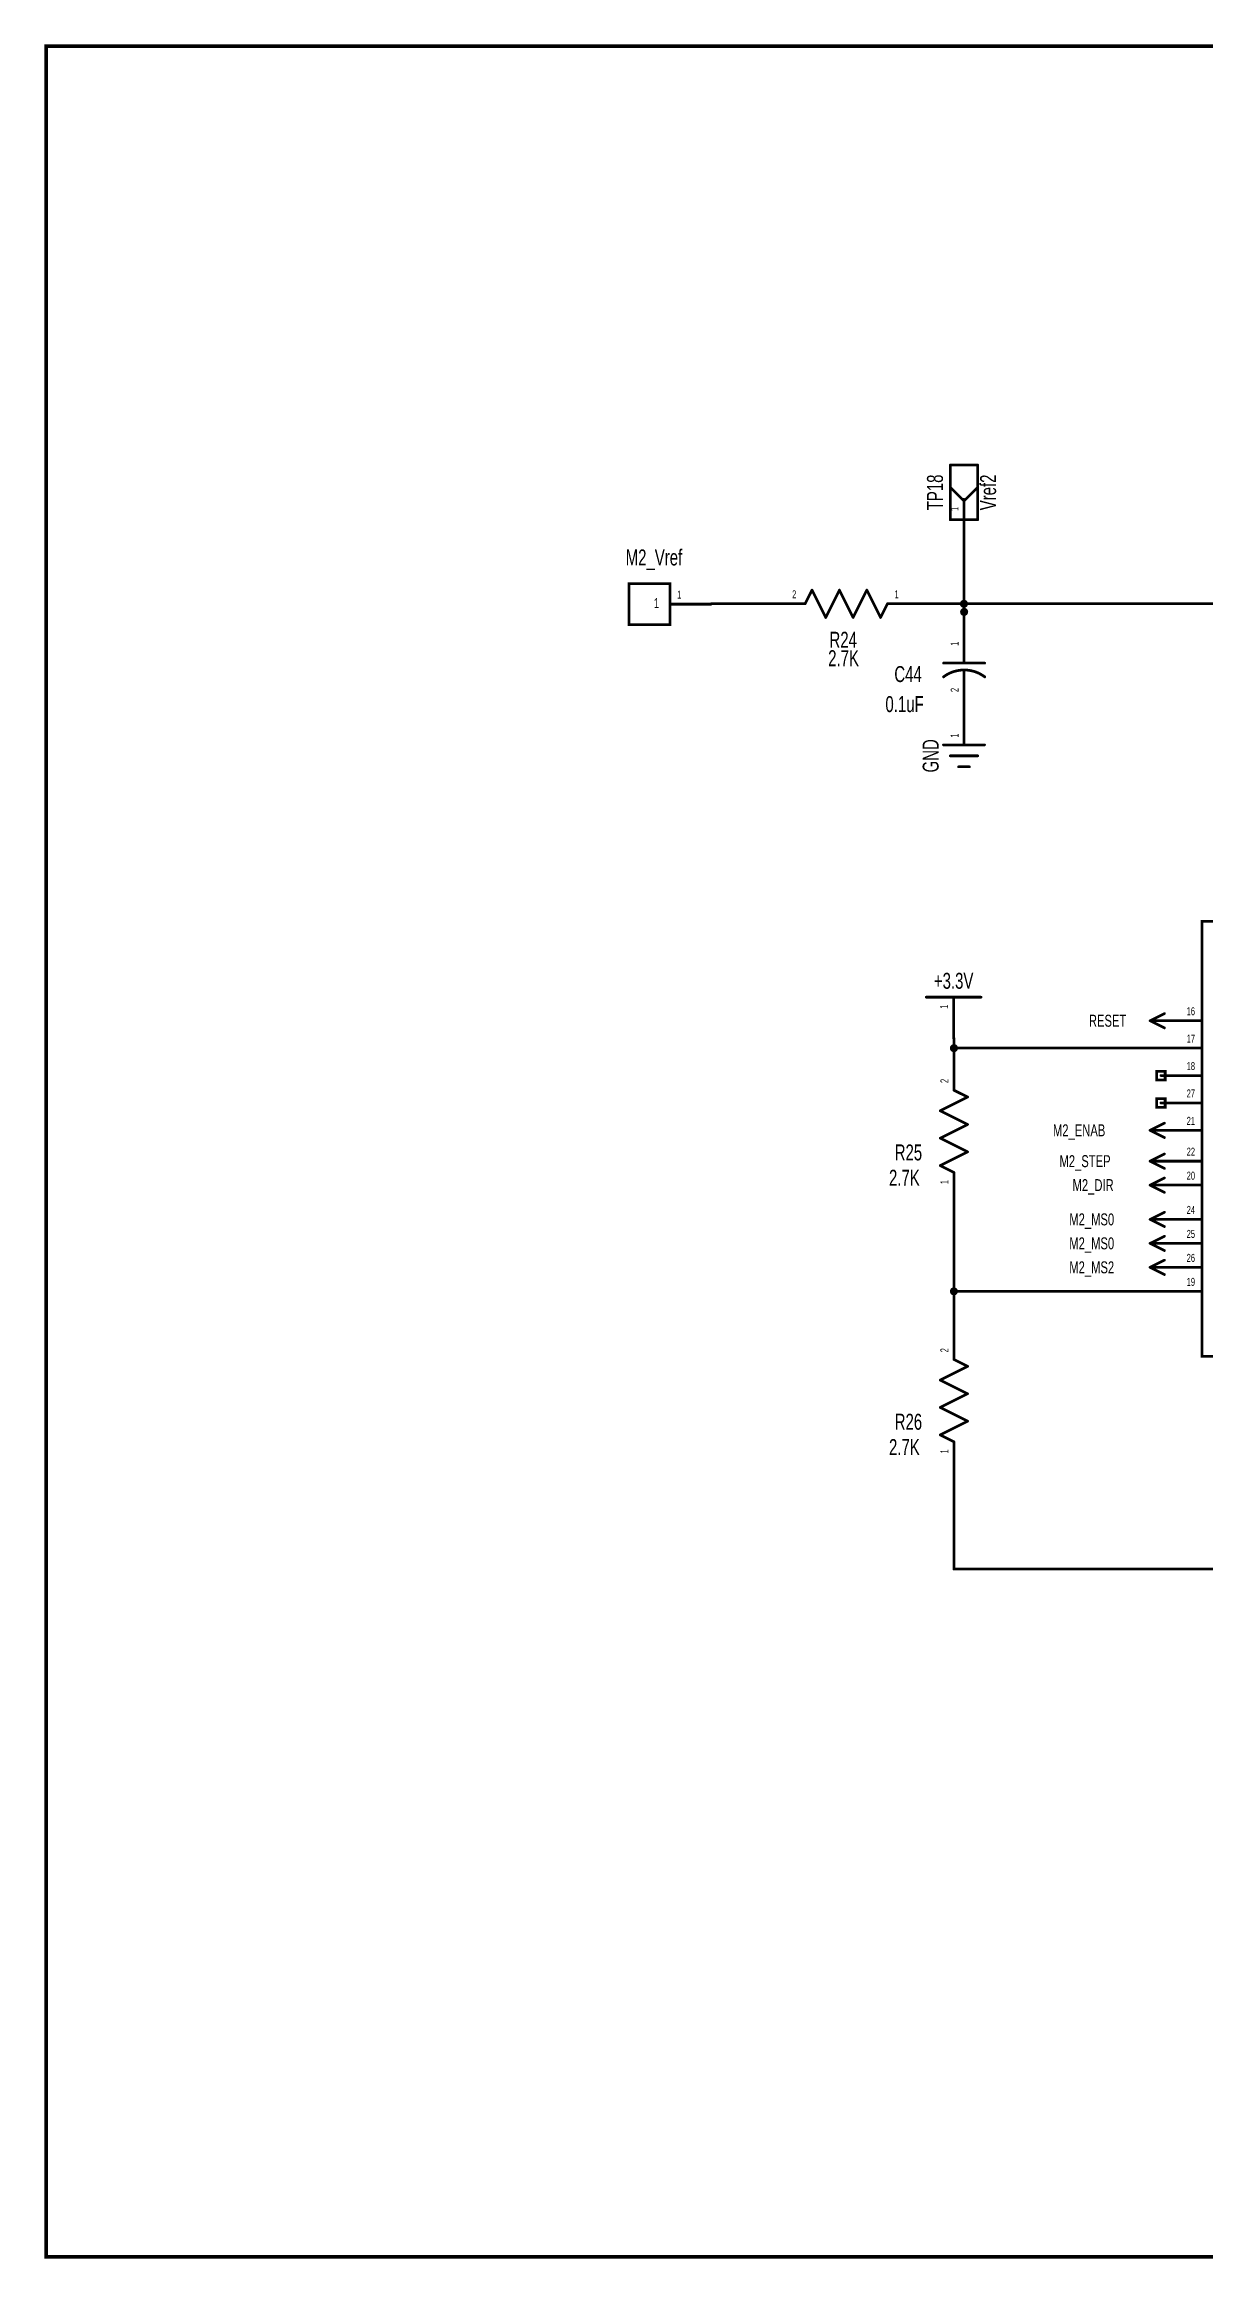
# Model space of a CAD drawing. Extents: x -2.1 to 9.4, y -2 to 6.
# Drawn here: x -2.13 to 2.1, y -2.04 to 6.04 of the extents above; entities that cross this region are included whole.
import ezdxf
from ezdxf.enums import TextEntityAlignment as Align

# ---------------------------------------------------------------- set-up
doc = ezdxf.new("R2010")
doc.units = 0
for name, color, linetype in [('Element', 253, 'CONTINUOUS'), ('Net', 50, 'CONTINUOUS'), ('Pin', 50, 'CONTINUOUS'), ('Titles', 253, 'CONTINUOUS')]:
    doc.layers.add(name, color=color, linetype=linetype)

msp = doc.modelspace()

# ---------------------------------------------------------------- linework, layer by layer
at = {"layer": 'Element', "linetype": 'CONTINUOUS'}
for points, const_width in [([(1.1695, 4.509, 1), (1.1744, 4.509, 1), (1.1695, 4.509, 1)], 0.0049), ([(1.1695, 4.509, 1), (1.1744, 4.509, 1), (1.1695, 4.509, 1)], 0.0049), ([(1.2695, 4.509, 1), (1.2744, 4.509, 1), (1.2695, 4.509, 1)], 0.0049), ([(1.2695, 4.509, 1), (1.2744, 4.509, 1), (1.2695, 4.509, 1)], 0.0049), ([(1.1695, 4.4277, 1), (1.1744, 4.4277, 1), (1.1695, 4.4277, 1)], 0.0049), ([(1.2195, 4.384, 1), (1.2244, 4.384, 1), (1.2195, 4.384, 1)], 0.0049), ([(1.2195, 4.3777, 1), (1.2244, 4.3777, 1), (1.2195, 4.3777, 1)], 0.0049), ([(1.2195, 4.3777, 1), (1.2244, 4.3777, 1), (1.2195, 4.3777, 1)], 0.0049), ([(1.2695, 4.4277, 1), (1.2744, 4.4277, 1), (1.2695, 4.4277, 1)], 0.0049), ([(1.1695, 4.309, 1), (1.1744, 4.309, 1), (1.1695, 4.309, 1)], 0.0049), ([(1.1695, 4.309, 1), (1.1744, 4.309, 1), (1.1695, 4.309, 1)], 0.0049), ([(1.2195, 4.309, 1), (1.2244, 4.309, 1), (1.2195, 4.309, 1)], 0.0049), ([(1.2695, 4.309, 1), (1.2744, 4.309, 1), (1.2695, 4.309, 1)], 0.0049), ([(1.2695, 4.309, 1), (1.2744, 4.309, 1), (1.2695, 4.309, 1)], 0.0049), ([(0.6653, 4.0525, 1), (0.6703, 4.0525, 1), (0.6653, 4.0525, 1)], 0.0049), ([(0.6653, 4.0525, 1), (0.6703, 4.0525, 1), (0.6653, 4.0525, 1)], 0.0049), ([(0.7653, 4.0525, 1), (0.7703, 4.0525, 1), (0.7653, 4.0525, 1)], 0.0049), ([(0.7653, 4.0525, 1), (0.7703, 4.0525, 1), (0.7653, 4.0525, 1)], 0.0049), ([(0.8653, 4.0525, 1), (0.8703, 4.0525, 1), (0.8653, 4.0525, 1)], 0.0049), ([(0.8653, 4.0525, 1), (0.8703, 4.0525, 1), (0.8653, 4.0525, 1)], 0.0049), ([(0.6403, 4.0025, 1), (0.6453, 4.0025, 1), (0.6403, 4.0025, 1)], 0.0049), ([(0.9403, 4.0025, 1), (0.9453, 4.0025, 1), (0.9403, 4.0025, 1)], 0.0049), ([(0.7153, 3.9525, 1), (0.7203, 3.9525, 1), (0.7153, 3.9525, 1)], 0.0049), ([(0.7153, 3.9525, 1), (0.7203, 3.9525, 1), (0.7153, 3.9525, 1)], 0.0049), ([(0.8153, 3.9525, 1), (0.8203, 3.9525, 1), (0.8153, 3.9525, 1)], 0.0049), ([(0.8153, 3.9525, 1), (0.8203, 3.9525, 1), (0.8153, 3.9525, 1)], 0.0049), ([(0.9153, 3.9525, 1), (0.9203, 3.9525, 1), (0.9153, 3.9525, 1)], 0.0049), ([(0.9153, 3.9525, 1), (0.9203, 3.9525, 1), (0.9153, 3.9525, 1)], 0.0049), ([(1.2203, 3.8231, 1), (1.2252, 3.8231, 1), (1.2203, 3.8231, 1)], 0.0049), ([(1.145, 3.7359, 1), (1.15, 3.7359, 1), (1.145, 3.7359, 1)], 0.005), ([(1.1453, 3.7861, 1), (1.1502, 3.7861, 1), (1.1453, 3.7861, 1)], 0.0049), ([(1.2203, 3.7861, 1), (1.2252, 3.7861, 1), (1.2203, 3.7861, 1)], 0.0049), ([(1.2203, 3.7611, 1), (1.2252, 3.7611, 1), (1.2203, 3.7611, 1)], 0.0049), ([(1.2203, 3.7231, 1), (1.2252, 3.7231, 1), (1.2203, 3.7231, 1)], 0.0049), ([(1.2953, 3.7861, 1), (1.3002, 3.7861, 1), (1.2953, 3.7861, 1)], 0.0049), ([(1.2955, 3.7359, 1), (1.3005, 3.7359, 1), (1.2955, 3.7359, 1)], 0.005), ([(1.1448, 3.4877, 1), (1.1497, 3.4877, 1), (1.1448, 3.4877, 1)], 0.0049), ([(1.2948, 3.4877, 1), (1.2997, 3.4877, 1), (1.2948, 3.4877, 1)], 0.0049), ([(1.1698, 3.4477, 1), (1.1747, 3.4477, 1), (1.1698, 3.4477, 1)], 0.0049), ([(1.1998, 3.4077, 1), (1.2047, 3.4077, 1), (1.1998, 3.4077, 1)], 0.0049), ([(1.2398, 3.4077, 1), (1.2447, 3.4077, 1), (1.2398, 3.4077, 1)], 0.0049), ([(1.2698, 3.4477, 1), (1.2747, 3.4477, 1), (1.2698, 3.4477, 1)], 0.0049), ([(1.0819, 2.567, 1), (1.0868, 2.567, 1), (1.0819, 2.567, 1)], 0.0049), ([(1.2819, 2.567, 1), (1.2868, 2.567, 1), (1.2819, 2.567, 1)], 0.0049), ([(1.183, 2.2275, 1), (1.1879, 2.2275, 1), (1.183, 2.2275, 1)], 0.0049), ([(1.233, 2.2025, 1), (1.2379, 2.2025, 1), (1.233, 2.2025, 1)], 0.0049), ([(1.233, 2.2025, 1), (1.2379, 2.2025, 1), (1.233, 2.2025, 1)], 0.0049), ([(1.133, 2.1525, 1), (1.1379, 2.1525, 1), (1.133, 2.1525, 1)], 0.0049), ([(1.133, 2.1525, 1), (1.1379, 2.1525, 1), (1.133, 2.1525, 1)], 0.0049), ([(1.233, 2.1025, 1), (1.2379, 2.1025, 1), (1.233, 2.1025, 1)], 0.0049), ([(1.233, 2.1025, 1), (1.2379, 2.1025, 1), (1.233, 2.1025, 1)], 0.0049), ([(1.133, 2.0525, 1), (1.1379, 2.0525, 1), (1.133, 2.0525, 1)], 0.0049), ([(1.133, 2.0525, 1), (1.1379, 2.0525, 1), (1.133, 2.0525, 1)], 0.0049), ([(1.133, 1.9525, 1), (1.1379, 1.9525, 1), (1.133, 1.9525, 1)], 0.0049), ([(1.133, 1.9525, 1), (1.1379, 1.9525, 1), (1.133, 1.9525, 1)], 0.0049), ([(1.233, 2.0025, 1), (1.2379, 2.0025, 1), (1.233, 2.0025, 1)], 0.0049), ([(1.233, 2.0025, 1), (1.2379, 2.0025, 1), (1.233, 2.0025, 1)], 0.0049), ([(1.183, 1.9275, 1), (1.1879, 1.9275, 1), (1.183, 1.9275, 1)], 0.0049), ([(1.183, 1.2447, 1), (1.1879, 1.2447, 1), (1.183, 1.2447, 1)], 0.0049), ([(1.233, 1.2197, 1), (1.2379, 1.2197, 1), (1.233, 1.2197, 1)], 0.0049), ([(1.233, 1.2197, 1), (1.2379, 1.2197, 1), (1.233, 1.2197, 1)], 0.0049), ([(1.133, 1.1697, 1), (1.1379, 1.1697, 1), (1.133, 1.1697, 1)], 0.0049), ([(1.133, 1.1697, 1), (1.1379, 1.1697, 1), (1.133, 1.1697, 1)], 0.0049), ([(1.133, 1.0697, 1), (1.1379, 1.0697, 1), (1.133, 1.0697, 1)], 0.0049), ([(1.133, 1.0697, 1), (1.1379, 1.0697, 1), (1.133, 1.0697, 1)], 0.0049), ([(1.233, 1.1197, 1), (1.2379, 1.1197, 1), (1.233, 1.1197, 1)], 0.0049), ([(1.233, 1.1197, 1), (1.2379, 1.1197, 1), (1.233, 1.1197, 1)], 0.0049), ([(1.133, 0.9697, 1), (1.1379, 0.9697, 1), (1.133, 0.9697, 1)], 0.0049), ([(1.133, 0.9697, 1), (1.1379, 0.9697, 1), (1.133, 0.9697, 1)], 0.0049), ([(1.233, 1.0197, 1), (1.2379, 1.0197, 1), (1.233, 1.0197, 1)], 0.0049), ([(1.233, 1.0197, 1), (1.2379, 1.0197, 1), (1.233, 1.0197, 1)], 0.0049), ([(1.183, 0.9447, 1), (1.1879, 0.9447, 1), (1.183, 0.9447, 1)], 0.0049)]:
    msp.add_lwpolyline(points, format="xyb", dxfattribs=dict(at, const_width=const_width))
for points, const_width in [([(1.172, 4.509), (1.272, 4.509)], 0.0098), ([(1.172, 4.309), (1.172, 4.509)], 0.0098), ([(1.272, 4.509), (1.272, 4.309)], 0.0098), ([(1.172, 4.4277), (1.222, 4.3777)], 0.0098), ([(1.272, 4.4277), (1.222, 4.3777)], 0.0098), ([(1.222, 4.384), (1.222, 4.309)], 0.0098), ([(1.272, 4.309), (1.172, 4.309)], 0.0098), ([(0.1499, 4.0762), (0, 4.0762), (0, 3.9262), (0.1499, 3.9262), (0.1499, 4.0762)], 0.0098), ([(0.6678, 4.0525), (0.6428, 4.0025)], 0.0098), ([(0.7178, 3.9525), (0.6678, 4.0525)], 0.0098), ([(0.7678, 4.0525), (0.7178, 3.9525)], 0.0098), ([(0.8178, 3.9525), (0.7678, 4.0525)], 0.0098), ([(0.8678, 4.0525), (0.8178, 3.9525)], 0.0098), ([(0.9178, 3.9525), (0.8678, 4.0525)], 0.0098), ([(0.9428, 4.0025), (0.9178, 3.9525)], 0.0098), ([(1.2227, 3.8231), (1.2227, 3.7861)], 0.0098), ([(1.298, 3.7359), (1.2914, 3.7405), (1.2845, 3.7447), (1.2773, 3.7485), (1.27, 3.7518), (1.2624, 3.7546), (1.2547, 3.7569), (1.2468, 3.7587), (1.2388, 3.76), (1.2308, 3.7608), (1.2227, 3.7611), (1.2147, 3.7608), (1.2066, 3.76), (1.1987, 3.7587), (1.1908, 3.7569), (1.1831, 3.7546), (1.1755, 3.7518), (1.1681, 3.7485), (1.161, 3.7447), (1.1541, 3.7405), (1.1475, 3.7359)], 0.01), ([(1.1477, 3.7861), (1.2977, 3.7861)], 0.0098), ([(1.2227, 3.7611), (1.2227, 3.7231)], 0.0098), ([(1.1472, 3.4877), (1.2972, 3.4877)], 0.0098), ([(1.1722, 3.4477), (1.2722, 3.4477)], 0.0098), ([(1.2022, 3.4077), (1.2422, 3.4077)], 0.0098), ([(2.0905, 2.8435), (2.953, 2.8435), (2.953, 1.256), (2.0905, 1.256), (2.0905, 2.8435)], 0.0098), ([(1.0844, 2.567), (1.2844, 2.567)], 0.0098), ([(1.1354, 2.1525), (1.2354, 2.2025)], 0.0098), ([(1.2354, 2.2025), (1.1854, 2.2275)], 0.0098), ([(1.2354, 2.1025), (1.1354, 2.1525)], 0.0098), ([(1.1354, 2.0525), (1.2354, 2.1025)], 0.0098), ([(1.2354, 2.0025), (1.1354, 2.0525)], 0.0098), ([(1.1354, 1.9525), (1.2354, 2.0025)], 0.0098), ([(1.1854, 1.9275), (1.1354, 1.9525)], 0.0098), ([(1.1354, 1.1697), (1.2354, 1.2197)], 0.0098), ([(1.2354, 1.2197), (1.1854, 1.2447)], 0.0098), ([(1.2354, 1.1197), (1.1354, 1.1697)], 0.0098), ([(1.1354, 1.0697), (1.2354, 1.1197)], 0.0098), ([(1.2354, 1.0197), (1.1354, 1.0697)], 0.0098), ([(1.1354, 0.9697), (1.2354, 1.0197)], 0.0098), ([(1.1854, 0.9447), (1.1354, 0.9697)], 0.0098)]:
    msp.add_lwpolyline(points, dxfattribs=dict(at, const_width=const_width))
at = {"layer": 'Net', "linetype": 'CONTINUOUS', "const_width": 0.0049}
for points in [[(1.2195, 4.234, 1), (1.2244, 4.234, 1), (1.2195, 4.234, 1)], [(0.2974, 4.0025, 1), (0.3024, 4.0025, 1), (0.2974, 4.0025, 1)], [(0.4903, 4.0025, 1), (0.4953, 4.0025, 1), (0.4903, 4.0025, 1)], [(1.0903, 4.0025, 1), (1.0953, 4.0025, 1), (1.0903, 4.0025, 1)], [(1.2097, 4.0025, 1), (1.2146, 4.0025, 1), (1.2097, 4.0025, 1)], [(1.2104, 3.9731, 1), (1.2154, 3.9731, 1), (1.2104, 3.9731, 1)], [(1.2195, 4.0025, 1), (1.2244, 4.0025, 1), (1.2195, 4.0025, 1)], [(1.2195, 3.9731, 1), (1.2244, 3.9731, 1), (1.2195, 3.9731, 1)], [(1.2195, 3.9731, 1), (1.2244, 3.9731, 1), (1.2195, 3.9731, 1)], [(1.2203, 4.0025, 1), (1.2252, 4.0025, 1), (1.2203, 4.0025, 1)], [(1.2203, 4.0025, 1), (1.2252, 4.0025, 1), (1.2203, 4.0025, 1)], [(1.2203, 3.9731, 1), (1.2252, 3.9731, 1), (1.2203, 3.9731, 1)], [(1.2203, 3.9731, 1), (1.2252, 3.9731, 1), (1.2203, 3.9731, 1)], [(1.2203, 3.6377, 1), (1.2252, 3.6377, 1), (1.2203, 3.6377, 1)], [(1.2203, 3.5731, 1), (1.2252, 3.5731, 1), (1.2203, 3.5731, 1)], [(1.1731, 2.381, 1), (1.1781, 2.381, 1), (1.1731, 2.381, 1)], [(1.183, 2.417, 1), (1.1879, 2.417, 1), (1.183, 2.417, 1)], [(1.183, 2.381, 1), (1.1879, 2.381, 1), (1.183, 2.381, 1)], [(1.183, 2.381, 1), (1.1879, 2.381, 1), (1.183, 2.381, 1)], [(1.938, 2.381, 1), (1.9429, 2.381, 1), (1.938, 2.381, 1)], [(1.183, 1.7775, 1), (1.1879, 1.7775, 1), (1.183, 1.7775, 1)], [(1.1731, 1.4935, 1), (1.1781, 1.4935, 1), (1.1731, 1.4935, 1)], [(1.183, 1.4935, 1), (1.1879, 1.4935, 1), (1.183, 1.4935, 1)], [(1.183, 1.4935, 1), (1.1879, 1.4935, 1), (1.183, 1.4935, 1)], [(1.183, 1.4935, 1), (1.1879, 1.4935, 1), (1.183, 1.4935, 1)], [(1.938, 1.4935, 1), (1.9429, 1.4935, 1), (1.938, 1.4935, 1)], [(1.183, 1.3947, 1), (1.1879, 1.3947, 1), (1.183, 1.3947, 1)], [(1.183, 0.7947, 1), (1.1879, 0.7947, 1), (1.183, 0.7947, 1)], [(1.183, 0.48, 1), (1.1879, 0.48, 1), (1.183, 0.48, 1)], [(1.183, 0.48, 1), (1.1879, 0.48, 1), (1.183, 0.48, 1)]]:
    msp.add_lwpolyline(points, format="xyb", dxfattribs=at)
at = {"layer": 'Net', "linetype": 'CONTINUOUS', "const_width": 0.0098}
for points in [[(1.222, 4.234), (1.222, 3.9731)], [(0.2999, 4.0025), (0.4928, 4.0025)], [(1.0928, 4.0025), (1.2227, 4.0025)], [(1.2121, 4.0025), (1.2126, 3.9994), (1.214, 3.9967), (1.2162, 3.9945), (1.2189, 3.9931), (1.222, 3.9926), (1.225, 3.9931), (1.2277, 3.9945), (1.2299, 3.9967), (1.2313, 3.9994), (1.2318, 4.0025), (1.2313, 4.0055), (1.2299, 4.0083), (1.2277, 4.0105), (1.225, 4.0119), (1.222, 4.0123), (1.2189, 4.0119), (1.2162, 4.0105), (1.214, 4.0083), (1.2126, 4.0055), (1.2121, 4.0025)], [(1.2129, 3.9731), (1.2134, 3.97), (1.2148, 3.9673), (1.217, 3.9651), (1.2197, 3.9637), (1.2227, 3.9632), (1.2258, 3.9637), (1.2285, 3.9651), (1.2307, 3.9673), (1.2321, 3.97), (1.2326, 3.9731), (1.2321, 3.9761), (1.2307, 3.9788), (1.2285, 3.981), (1.2258, 3.9824), (1.2227, 3.9829), (1.2197, 3.9824), (1.217, 3.981), (1.2148, 3.9788), (1.2134, 3.9761), (1.2129, 3.9731)], [(2.2156, 4.0025), (1.222, 4.0025)], [(1.222, 3.9731), (1.2227, 3.9731)], [(1.2227, 4.0025), (1.2227, 3.9731)], [(1.2227, 3.6377), (1.2227, 3.5731)], [(1.1756, 2.381), (1.1761, 2.3779), (1.1775, 2.3752), (1.1797, 2.373), (1.1824, 2.3716), (1.1854, 2.3711), (1.1885, 2.3716), (1.1912, 2.373), (1.1934, 2.3752), (1.1948, 2.3779), (1.1953, 2.381), (1.1948, 2.384), (1.1934, 2.3868), (1.1912, 2.3889), (1.1885, 2.3903), (1.1854, 2.3908), (1.1824, 2.3903), (1.1797, 2.3889), (1.1775, 2.3868), (1.1761, 2.384), (1.1756, 2.381)], [(1.1854, 2.417), (1.1854, 2.381)], [(1.1854, 2.381), (1.9405, 2.381)], [(1.1854, 1.4935), (1.1854, 1.7775)], [(1.1756, 1.4935), (1.1761, 1.4904), (1.1775, 1.4877), (1.1797, 1.4855), (1.1824, 1.4841), (1.1854, 1.4836), (1.1885, 1.4841), (1.1912, 1.4855), (1.1934, 1.4877), (1.1948, 1.4904), (1.1953, 1.4935), (1.1948, 1.4965), (1.1934, 1.4993), (1.1912, 1.5014), (1.1885, 1.5028), (1.1854, 1.5033), (1.1824, 1.5028), (1.1797, 1.5014), (1.1775, 1.4993), (1.1761, 1.4965), (1.1756, 1.4935)], [(1.9405, 1.4935), (1.1854, 1.4935)], [(1.1854, 1.3947), (1.1854, 1.4935)], [(1.1854, 0.7947), (1.1854, 0.48)], [(1.1854, 0.48), (2.3906, 0.48)]]:
    msp.add_lwpolyline(points, dxfattribs=at)
at = {"layer": 'Pin', "linetype": 'CONTINUOUS', "const_width": 0.0049}
for points in [[(1.2195, 4.384, 1), (1.2244, 4.384, 1), (1.2195, 4.384, 1)], [(1.2195, 4.234, 1), (1.2244, 4.234, 1), (1.2195, 4.234, 1)], [(0.1474, 4.0012, 1), (0.1524, 4.0012, 1), (0.1474, 4.0012, 1)], [(0.2974, 4.0012, 1), (0.3024, 4.0012, 1), (0.2974, 4.0012, 1)], [(0.4903, 4.0025, 1), (0.4953, 4.0025, 1), (0.4903, 4.0025, 1)], [(0.6403, 4.0025, 1), (0.6453, 4.0025, 1), (0.6403, 4.0025, 1)], [(0.9403, 4.0025, 1), (0.9453, 4.0025, 1), (0.9403, 4.0025, 1)], [(1.0903, 4.0025, 1), (1.0953, 4.0025, 1), (1.0903, 4.0025, 1)], [(1.2203, 3.9731, 1), (1.2252, 3.9731, 1), (1.2203, 3.9731, 1)], [(1.2203, 3.8231, 1), (1.2252, 3.8231, 1), (1.2203, 3.8231, 1)], [(1.2203, 3.7231, 1), (1.2252, 3.7231, 1), (1.2203, 3.7231, 1)], [(1.2198, 3.6377, 1), (1.2247, 3.6377, 1), (1.2198, 3.6377, 1)], [(1.2203, 3.5731, 1), (1.2252, 3.5731, 1), (1.2203, 3.5731, 1)], [(1.2198, 3.4877, 1), (1.2247, 3.4877, 1), (1.2198, 3.4877, 1)], [(1.1819, 2.567, 1), (1.1868, 2.567, 1), (1.1819, 2.567, 1)], [(1.9511, 2.5072, 1), (1.956, 2.5072, 1), (1.9511, 2.5072, 1)], [(1.8986, 2.481, 1), (1.9036, 2.481, 1), (1.8986, 2.481, 1)], [(1.8986, 2.481, 1), (1.9036, 2.481, 1), (1.8986, 2.481, 1)], [(1.8986, 2.481, 1), (1.9036, 2.481, 1), (1.8986, 2.481, 1)], [(1.938, 2.481, 1), (1.9429, 2.481, 1), (1.938, 2.481, 1)], [(1.938, 2.481, 1), (1.9429, 2.481, 1), (1.938, 2.481, 1)], [(1.9511, 2.4547, 1), (1.956, 2.4547, 1), (1.9511, 2.4547, 1)], [(2.088, 2.481, 1), (2.0929, 2.481, 1), (2.088, 2.481, 1)], [(1.1819, 2.417, 1), (1.1868, 2.417, 1), (1.1819, 2.417, 1)], [(1.183, 2.3775, 1), (1.1879, 2.3775, 1), (1.183, 2.3775, 1)], [(1.938, 2.381, 1), (1.9429, 2.381, 1), (1.938, 2.381, 1)], [(2.088, 2.381, 1), (2.0929, 2.381, 1), (2.088, 2.381, 1)], [(1.938, 2.281, 1), (1.9429, 2.281, 1), (1.938, 2.281, 1)], [(2.088, 2.281, 1), (2.0929, 2.281, 1), (2.088, 2.281, 1)], [(1.183, 2.2275, 1), (1.1879, 2.2275, 1), (1.183, 2.2275, 1)], [(1.938, 2.181, 1), (1.9429, 2.181, 1), (1.938, 2.181, 1)], [(2.088, 2.181, 1), (2.0929, 2.181, 1), (2.088, 2.181, 1)], [(1.9511, 2.1072, 1), (1.956, 2.1072, 1), (1.9511, 2.1072, 1)], [(1.8986, 2.081, 1), (1.9036, 2.081, 1), (1.8986, 2.081, 1)], [(1.8986, 2.081, 1), (1.9036, 2.081, 1), (1.8986, 2.081, 1)], [(1.8986, 2.081, 1), (1.9036, 2.081, 1), (1.8986, 2.081, 1)], [(1.938, 2.081, 1), (1.9429, 2.081, 1), (1.938, 2.081, 1)], [(1.938, 2.081, 1), (1.9429, 2.081, 1), (1.938, 2.081, 1)], [(1.9511, 2.0547, 1), (1.956, 2.0547, 1), (1.9511, 2.0547, 1)], [(2.088, 2.081, 1), (2.0929, 2.081, 1), (2.088, 2.081, 1)], [(1.8986, 1.9685, 1), (1.9036, 1.9685, 1), (1.8986, 1.9685, 1)], [(1.8986, 1.9685, 1), (1.9036, 1.9685, 1), (1.8986, 1.9685, 1)], [(1.8986, 1.9685, 1), (1.9036, 1.9685, 1), (1.8986, 1.9685, 1)], [(1.938, 1.9685, 1), (1.9429, 1.9685, 1), (1.938, 1.9685, 1)], [(1.938, 1.9685, 1), (1.9429, 1.9685, 1), (1.938, 1.9685, 1)], [(1.9511, 1.9947, 1), (1.956, 1.9947, 1), (1.9511, 1.9947, 1)], [(1.9511, 1.9422, 1), (1.956, 1.9422, 1), (1.9511, 1.9422, 1)], [(2.088, 1.9685, 1), (2.0929, 1.9685, 1), (2.088, 1.9685, 1)], [(1.183, 1.9275, 1), (1.1879, 1.9275, 1), (1.183, 1.9275, 1)], [(1.8986, 1.881, 1), (1.9036, 1.881, 1), (1.8986, 1.881, 1)], [(1.8986, 1.881, 1), (1.9036, 1.881, 1), (1.8986, 1.881, 1)], [(1.8986, 1.881, 1), (1.9036, 1.881, 1), (1.8986, 1.881, 1)], [(1.938, 1.881, 1), (1.9429, 1.881, 1), (1.938, 1.881, 1)], [(1.938, 1.881, 1), (1.9429, 1.881, 1), (1.938, 1.881, 1)], [(1.9511, 1.9072, 1), (1.956, 1.9072, 1), (1.9511, 1.9072, 1)], [(1.9511, 1.8547, 1), (1.956, 1.8547, 1), (1.9511, 1.8547, 1)], [(2.088, 1.881, 1), (2.0929, 1.881, 1), (2.088, 1.881, 1)], [(1.183, 1.7775, 1), (1.1879, 1.7775, 1), (1.183, 1.7775, 1)], [(1.9511, 1.7822, 1), (1.956, 1.7822, 1), (1.9511, 1.7822, 1)], [(1.8986, 1.756, 1), (1.9036, 1.756, 1), (1.8986, 1.756, 1)], [(1.8986, 1.756, 1), (1.9036, 1.756, 1), (1.8986, 1.756, 1)], [(1.8986, 1.756, 1), (1.9036, 1.756, 1), (1.8986, 1.756, 1)], [(1.938, 1.756, 1), (1.9429, 1.756, 1), (1.938, 1.756, 1)], [(1.938, 1.756, 1), (1.9429, 1.756, 1), (1.938, 1.756, 1)], [(1.9511, 1.7297, 1), (1.956, 1.7297, 1), (1.9511, 1.7297, 1)], [(1.9511, 1.6947, 1), (1.956, 1.6947, 1), (1.9511, 1.6947, 1)], [(2.088, 1.756, 1), (2.0929, 1.756, 1), (2.088, 1.756, 1)], [(1.8986, 1.6685, 1), (1.9036, 1.6685, 1), (1.8986, 1.6685, 1)], [(1.8986, 1.6685, 1), (1.9036, 1.6685, 1), (1.8986, 1.6685, 1)], [(1.8986, 1.6685, 1), (1.9036, 1.6685, 1), (1.8986, 1.6685, 1)], [(1.938, 1.6685, 1), (1.9429, 1.6685, 1), (1.938, 1.6685, 1)], [(1.938, 1.6685, 1), (1.9429, 1.6685, 1), (1.938, 1.6685, 1)], [(1.9511, 1.6422, 1), (1.956, 1.6422, 1), (1.9511, 1.6422, 1)], [(2.088, 1.6685, 1), (2.0929, 1.6685, 1), (2.088, 1.6685, 1)], [(1.8986, 1.581, 1), (1.9036, 1.581, 1), (1.8986, 1.581, 1)], [(1.8986, 1.581, 1), (1.9036, 1.581, 1), (1.8986, 1.581, 1)], [(1.8986, 1.581, 1), (1.9036, 1.581, 1), (1.8986, 1.581, 1)], [(1.938, 1.581, 1), (1.9429, 1.581, 1), (1.938, 1.581, 1)], [(1.938, 1.581, 1), (1.9429, 1.581, 1), (1.938, 1.581, 1)], [(1.9511, 1.6072, 1), (1.956, 1.6072, 1), (1.9511, 1.6072, 1)], [(1.9511, 1.5547, 1), (1.956, 1.5547, 1), (1.9511, 1.5547, 1)], [(2.088, 1.581, 1), (2.0929, 1.581, 1), (2.088, 1.581, 1)], [(1.938, 1.4935, 1), (1.9429, 1.4935, 1), (1.938, 1.4935, 1)], [(2.088, 1.4935, 1), (2.0929, 1.4935, 1), (2.088, 1.4935, 1)], [(1.183, 1.3947, 1), (1.1879, 1.3947, 1), (1.183, 1.3947, 1)], [(1.183, 1.2447, 1), (1.1879, 1.2447, 1), (1.183, 1.2447, 1)], [(1.183, 0.9447, 1), (1.1879, 0.9447, 1), (1.183, 0.9447, 1)], [(1.183, 0.7947, 1), (1.1879, 0.7947, 1), (1.183, 0.7947, 1)]]:
    msp.add_lwpolyline(points, format="xyb", dxfattribs=at)
at = {"layer": 'Pin', "linetype": 'CONTINUOUS', "const_width": 0.0098}
for points in [[(1.222, 4.384), (1.222, 4.234)], [(0.1499, 4.0012), (0.2999, 4.0012)], [(0.6428, 4.0025), (0.4928, 4.0025)], [(0.9428, 4.0025), (1.0928, 4.0025)], [(1.2227, 3.8231), (1.2227, 3.9731)], [(1.2227, 3.7231), (1.2227, 3.5731)], [(1.2222, 3.4877), (1.2222, 3.6377)], [(1.1844, 2.567), (1.1844, 2.417)], [(1.9536, 2.5072), (1.9011, 2.481)], [(1.9536, 2.4547), (1.9011, 2.481)], [(1.9405, 2.481), (1.9011, 2.481)], [(2.0905, 2.481), (1.9405, 2.481)], [(1.1854, 2.2275), (1.1854, 2.3775)], [(2.0905, 2.381), (1.9405, 2.381)], [(1.9247, 2.2967), (1.9562, 2.2967), (1.9562, 2.2652), (1.9247, 2.2652), (1.9247, 2.2967)], [(2.0905, 2.281), (1.9405, 2.281)], [(1.9247, 2.1967), (1.9562, 2.1967), (1.9562, 2.1652), (1.9247, 2.1652), (1.9247, 2.1967)], [(2.0905, 2.181), (1.9405, 2.181)], [(1.9536, 2.1072), (1.9011, 2.081)], [(1.9536, 2.0547), (1.9011, 2.081)], [(1.9405, 2.081), (1.9011, 2.081)], [(2.0905, 2.081), (1.9405, 2.081)], [(1.9536, 1.9947), (1.9011, 1.9685)], [(1.9536, 1.9422), (1.9011, 1.9685)], [(1.9405, 1.9685), (1.9011, 1.9685)], [(2.0905, 1.9685), (1.9405, 1.9685)], [(1.1854, 1.9275), (1.1854, 1.7775)], [(1.9536, 1.9072), (1.9011, 1.881)], [(1.9536, 1.8547), (1.9011, 1.881)], [(1.9405, 1.881), (1.9011, 1.881)], [(2.0905, 1.881), (1.9405, 1.881)], [(1.9536, 1.7822), (1.9011, 1.756)], [(1.9536, 1.7297), (1.9011, 1.756)], [(1.9405, 1.756), (1.9011, 1.756)], [(1.9536, 1.6947), (1.9011, 1.6685)], [(2.0905, 1.756), (1.9405, 1.756)], [(1.9536, 1.6422), (1.9011, 1.6685)], [(1.9405, 1.6685), (1.9011, 1.6685)], [(2.0905, 1.6685), (1.9405, 1.6685)], [(1.9536, 1.6072), (1.9011, 1.581)], [(1.9536, 1.5547), (1.9011, 1.581)], [(1.9405, 1.581), (1.9011, 1.581)], [(2.0905, 1.581), (1.9405, 1.581)], [(2.0905, 1.4935), (1.9405, 1.4935)], [(1.1854, 1.2447), (1.1854, 1.3947)], [(1.1854, 0.9447), (1.1854, 0.7947)]]:
    msp.add_lwpolyline(points, dxfattribs=at)
at = {"layer": 'Titles', "linetype": 'CONTINUOUS', "const_width": 0.0131}
msp.add_lwpolyline([(9.3664, -2.0302), (-2.1266, -2.0302), (-2.1266, 6.0378), (9.3664, 6.0378), (9.3664, -2.0302)], dxfattribs=at)

# ---------------------------------------------------------------- texts
at = {"layer": 'Element', "width": 0.7}
for s, p in [('TP18', (1.1629, 4.409)), ('GND', (1.1472, 3.4477))]:
    msp.add_text(s, height=0.0583, rotation=90, dxfattribs=at).set_placement(p, align=Align.BOTTOM_CENTER)
msp.add_text('Vref2', height=0.0583, rotation=90, dxfattribs=at).set_placement((1.281, 4.409), align=Align.TOP_CENTER)
for s, p in [('M2_Vref', (0.0911, 4.1251)), ('R24', (0.7816, 3.8246)), ('C44', (1.0181, 3.6993)), ('0.1uF', (1.0054, 3.5899)), ('+3.3V', (1.1844, 2.5801)), ('R25', (1.0195, 1.9538)), ('2.7K', (1.0047, 1.8613)), ('R26', (1.0195, 0.971)), ('2.7K', (1.0047, 0.8785))]:
    msp.add_text(s, height=0.0583, dxfattribs=at).set_placement(p, align=Align.BOTTOM_CENTER)
msp.add_text('2.7K', height=0.0583, dxfattribs=at).set_placement((0.7829, 3.8332), align=Align.TOP_CENTER)
at = {"layer": 'Pin', "width": 0.7}
for s, p in [('1', (1.1728, 4.3413)), ('1', (1.1735, 3.8493)), ('2', (1.1735, 3.6804)), ('1', (1.173, 3.514)), ('1', (1.1351, 2.5243)), ('2', (1.1362, 2.2537)), ('1', (1.1362, 1.8848)), ('2', (1.1362, 1.2709)), ('1', (1.1362, 0.902))]:
    msp.add_text(s, height=0.0292, rotation=90, dxfattribs=at).set_placement(p, align=Align.TOP_LEFT)
for s, height, p in [('1', 0.0292, (0.1761, 4.0504)), ('2', 0.0292, (0.5952, 4.0517)), ('1', 0.0292, (0.9691, 4.0517)), ('1', 0.0365, (0.0908, 4.0231)), ('16', 0.0292, (2.0347, 2.5302)), ('RESET', 0.0437, (1.678, 2.5029)), ('17', 0.0292, (2.0347, 2.4302)), ('18', 0.0292, (2.0347, 2.3302)), ('27', 0.0292, (2.0347, 2.2302)), ('M2_ENAB', 0.0437, (1.5468, 2.1029)), ('21', 0.0292, (2.0347, 2.1302)), ('M2_STEP', 0.0437, (1.5706, 1.9904)), ('22', 0.0292, (2.0347, 2.0177)), ('M2_DIR', 0.0437, (1.6183, 1.9029)), ('20', 0.0292, (2.0347, 1.9302)), ('M2_MS0', 0.0437, (1.6064, 1.7779)), ('24', 0.0292, (2.0347, 1.8052)), ('25', 0.0292, (2.0347, 1.7177)), ('M2_MS0', 0.0437, (1.6064, 1.6904)), ('26', 0.0292, (2.0347, 1.6302)), ('M2_MS2', 0.0437, (1.6064, 1.6029)), ('19', 0.0292, (2.0347, 1.5427))]:
    msp.add_text(s, height=height, dxfattribs=at).set_placement(p, align=Align.TOP_LEFT)

doc.saveas('drawing.dxf')
